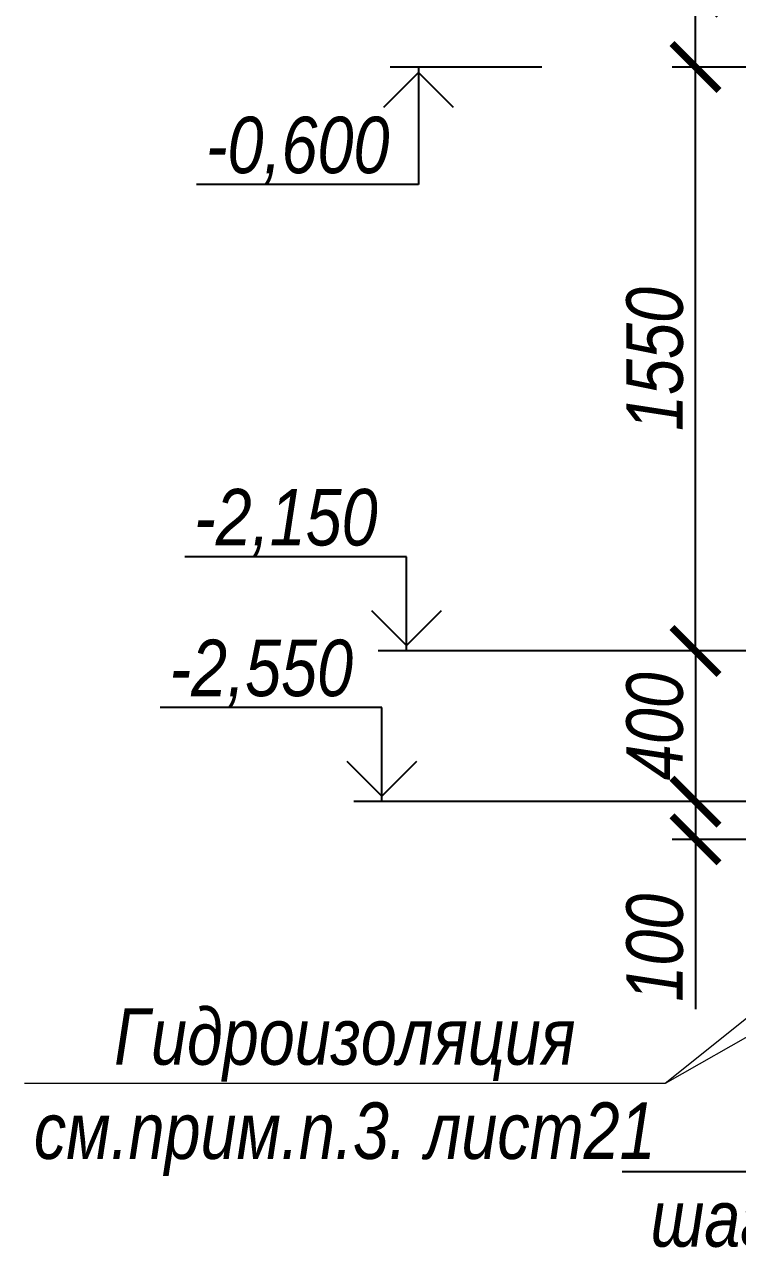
# Model space of a CAD drawing. Header units: millimetres. Extents: x 1582001 to 3303937, y 226471 to 491235.
# Drawn here: x 1861913 to 1865699, y 338903 to 345396 of the extents above; entities that cross this region are included whole.
import ezdxf

# ---------------------------------------------------------------- set-up
doc = ezdxf.new("R2010")
doc.units = ezdxf.units.MM
doc.layers.get('Defpoints').update_dxf_attribs({"color": 255, "lineweight": 30})
doc.layers.add('Размеры', color=7, linetype='Continuous', lineweight=18)
doc.styles.get("Standard").update_dxf_attribs({"font": 'ARIALNI.TTF', "height": 300})
doc.styles.add('Текст', font='ARIALNI.TTF')
doc.dimstyles.new('х2', dxfattribs={"dimscale": 100, "dimtxt": 2.5, "dimasz": 2.5, "dimexe": 1.25, "dimexo": 0.625, "dimtad": 1, "dimdec": 0, "dimlfac": 0.5, "dimtxsty": 'Standard', "dimblk": 'ARCHTICK', "dimcen": 2.5, "dimadec": 0, "dimazin": 0, "dimtfac": 1, "dimtdec": 0, "dimtmove": 0, "dimatfit": 3, "dimfxl": 0, "dimarcsym": 0})

# ---------------------------------------------------------------- blocks, each defined once
blk = doc.blocks.new('_ArchTick')
at = {"color": 0, "linetype": 'ByBlock', "const_width": 0.15}
blk.add_lwpolyline([(-0.5, -0.5), (0.5, 0.5)], dxfattribs=at)
blk = doc.blocks.new('*D1588')
at = {"layer": 'Defpoints', "color": 0, "lineweight": -3, "ltscale": 100, "transparency": 16777216}
for p in [(1867697.5, 342070.1), (1865476.3, 341270.1), (1867697.5, 341270.1)]:
    blk.add_point(p, dxfattribs=at)
at = {"layer": 'Размеры', "color": 0, "lineweight": -2, "ltscale": 100, "transparency": 16777216}
for p, q in [((1867635, 342070.1), (1865351.3, 342070.1)), ((1865476.3, 342070.1), (1865476.3, 341270.1)), ((1867635, 341270.1), (1865351.3, 341270.1))]:
    blk.add_line(p, q, dxfattribs=at)
at = {"layer": 'Размеры', "color": 0, "lineweight": -2, "ltscale": 100, "transparency": 16777216, "xscale": 250, "yscale": 250, "zscale": 250}
for p, rotation in [((1865476.3, 342070.1), 90), ((1865476.3, 341270.1), 270)]:
    blk.add_blockref('_ArchTick', p, dxfattribs=dict(at, rotation=rotation))
at = {"layer": 'Размеры', "color": 0, "ltscale": 100, "transparency": 16777216, "insert": (1865260.7, 341670.1), "char_height": 300, "attachment_point": 5, "rotation": 90}
blk.add_mtext('400', dxfattribs=at)
blk = doc.blocks.new('*D1589')
at = {"layer": 'Defpoints', "color": 0, "lineweight": -3, "ltscale": 100, "transparency": 16777216}
for p in [(1867497.5, 341270.1), (1865476.3, 341070.1), (1867497.5, 341070.1)]:
    blk.add_point(p, dxfattribs=at)
at = {"layer": 'Размеры', "color": 0, "lineweight": -2, "ltscale": 100, "transparency": 16777216}
for p, q in [((1867435, 341270.1), (1865351.3, 341270.1)), ((1865476.3, 341270.1), (1865476.3, 341070.1)), ((1867435, 341070.1), (1865351.3, 341070.1)), ((1865476.3, 341070.1), (1865476.3, 340169.4))]:
    blk.add_line(p, q, dxfattribs=at)
at = {"layer": 'Размеры', "color": 0, "lineweight": -2, "ltscale": 100, "transparency": 16777216, "xscale": 250, "yscale": 250, "zscale": 250}
for p, rotation in [((1865476.3, 341270.1), 90), ((1865476.3, 341070.1), 270)]:
    blk.add_blockref('_ArchTick', p, dxfattribs=dict(at, rotation=rotation))
at = {"layer": 'Размеры', "color": 0, "ltscale": 100, "transparency": 16777216, "insert": (1865260.7, 340494.7), "char_height": 300, "attachment_point": 5, "rotation": 90}
blk.add_mtext('100', dxfattribs=at)
blk = doc.blocks.new('*D1614')
at = {"layer": 'Defpoints', "color": 0, "lineweight": -3, "ltscale": 100, "transparency": 16777216}
for p in [(1865476.3, 345170.1), (1868781.6, 345170.1), (1867697.5, 342070.1)]:
    blk.add_point(p, dxfattribs=at)
at = {"layer": 'Размеры', "color": 0, "lineweight": -2, "ltscale": 100, "transparency": 16777216}
for p, q in [((1868719.1, 345170.1), (1865351.3, 345170.1)), ((1865476.3, 342070.1), (1865476.3, 345170.1)), ((1867635, 342070.1), (1865351.3, 342070.1))]:
    blk.add_line(p, q, dxfattribs=at)
at = {"layer": 'Размеры', "color": 0, "lineweight": -2, "ltscale": 100, "transparency": 16777216, "xscale": 250, "yscale": 250, "zscale": 250}
for p, rotation in [((1865476.3, 345170.1), 90), ((1865476.3, 342070.1), 270)]:
    blk.add_blockref('_ArchTick', p, dxfattribs=dict(at, rotation=rotation))
at = {"layer": 'Размеры', "color": 0, "ltscale": 100, "transparency": 16777216, "insert": (1865260.7, 343620.1), "char_height": 300, "attachment_point": 5, "rotation": 90}
blk.add_mtext('1550', dxfattribs=at)
blk = doc.blocks.new('*D1615')
at = {"layer": 'Defpoints', "color": 0, "lineweight": -3, "ltscale": 100, "transparency": 16777216}
for p in [(1865476.3, 345570.1), (1868164, 345570.1), (1868164, 345170.1)]:
    blk.add_point(p, dxfattribs=at)
at = {"layer": 'Размеры', "color": 0, "lineweight": -2, "ltscale": 100, "transparency": 16777216}
for p, q in [((1865476.3, 345570.1), (1865476.3, 346501.5)), ((1868101.5, 345570.1), (1865351.3, 345570.1)), ((1865476.3, 345170.1), (1865476.3, 345570.1)), ((1868101.5, 345170.1), (1865351.3, 345170.1))]:
    blk.add_line(p, q, dxfattribs=at)
at = {"layer": 'Размеры', "color": 0, "lineweight": -2, "ltscale": 100, "transparency": 16777216, "xscale": 250, "yscale": 250, "zscale": 250}
for p, rotation in [((1865476.3, 345570.1), 90), ((1865476.3, 345170.1), 270)]:
    blk.add_blockref('_ArchTick', p, dxfattribs=dict(at, rotation=rotation))
at = {"layer": 'Размеры', "color": 0, "ltscale": 100, "transparency": 16777216, "insert": (1865260.7, 346160.8), "char_height": 300, "attachment_point": 5, "rotation": 90}
blk.add_mtext('200', dxfattribs=at)

msp = doc.modelspace()

# ---------------------------------------------------------------- linework, layer by layer
at = {"layer": 'Размеры', "linetype": 'Continuous', "lineweight": 25, "ltscale": 100}
for p, q in [((1864660.2, 345170.1), (1863854.2, 345170.1)), ((1864004.2, 345170.1), (1864004.2, 344546.2)), ((1864004.2, 345141.8), (1863818.4, 344955.9)), ((1864190.1, 344955.9), (1864004.2, 345141.8)), ((1864004.2, 344546.2), (1862826.5, 344546.2)), ((1863941.6, 342570.1), (1862763.8, 342570.1)), ((1863941.6, 342070.1), (1863941.6, 342570.1)), ((1863755.7, 342284.2), (1863941.6, 342098.4)), ((1863941.6, 342098.4), (1864127.4, 342284.2)), ((1865650.1, 342070.1), (1863791.6, 342070.1)), ((1863810.9, 341770.1), (1862633.2, 341770.1)), ((1863810.9, 341270.1), (1863810.9, 341770.1)), ((1863625.1, 341484.2), (1863810.9, 341298.4)), ((1863810.9, 341298.4), (1863996.8, 341484.2)), ((1865650.1, 341270.1), (1863660.9, 341270.1))]:
    msp.add_line(p, q, dxfattribs=at)
at = {"layer": 'Размеры', "lineweight": 9, "ltscale": 100}
for p, q in [((1868597.5, 342402.9), (1865314.5, 339773.4)), ((1869797.5, 342332.3), (1865314.5, 339773.4)), ((1865314.5, 339773.4), (1861912.5, 339773.4))]:
    msp.add_line(p, q, dxfattribs=at)
at = {"layer": 'Размеры', "lineweight": 25, "ltscale": 100}
msp.add_line((1865087.3, 339307.4), (1867173.6, 339307.4), dxfattribs=at)

# ---------------------------------------------------------------- texts
at = {"layer": 'Размеры', "linetype": 'Continuous', "lineweight": 25, "ltscale": 100}
for s, p in [('-0,600', (1862876.5, 344606.2)), ('-2,150', (1862813.8, 342630.1)), ('-2,550', (1862683.2, 341830.1))]:
    msp.add_text(s, height=300, dxfattribs=at).set_placement(p)
at = {"layer": 'Размеры', "lineweight": 9, "ltscale": 100, "style": 'Текст'}
for s, p in [('Гидроизоляция', (1862388.5, 339873.4)), ('см.прим.п.3. лист21', (1861962.5, 339373.4))]:
    msp.add_text(s, height=300, dxfattribs=at).set_placement(p)
at = {"layer": 'Размеры', "lineweight": 25, "ltscale": 100}
msp.add_text('шаг 200мм', height=300, dxfattribs=at).set_placement((1865237.3, 338907.4))

# ---------------------------------------------------------------- dimensions: what is measured, and where the dimension line sits
at = {"layer": 'Размеры', "ltscale": 100}
for base, p1, p2, picture, middle in [((1865476.3, 345570.1), (1868164, 345170.1), (1868164, 345570.1), '*D1615', (1865260.7, 346160.8)), ((1865476.3, 345170.1), (1867697.5, 342070.1), (1868781.6, 345170.1), '*D1614', (1865260.7, 343620.1)), ((1865476.3, 341270.1), (1867697.5, 342070.1), (1867697.5, 341270.1), '*D1588', (1865260.7, 341670.1)), ((1865476.3, 341070.1), (1867497.5, 341270.1), (1867497.5, 341070.1), '*D1589', (1865260.7, 340494.7))]:
    dim = msp.add_linear_dim(base=base, p1=p1, p2=p2, angle=90, dimstyle='х2', override={"dimscale": 100, "dimlfac": 0.5, "dimtxsty": 'Standard', "dimblk1": 'ArchTick', "dimblk2": 'ArchTick', "dimsah": 1, "dimtmove": 0, "dimtolj": 0}, dxfattribs=at)
    dim.commit()
    dim.dimension.update_dxf_attribs({"geometry": picture, "text_midpoint": middle})

doc.saveas('drawing.dxf')
